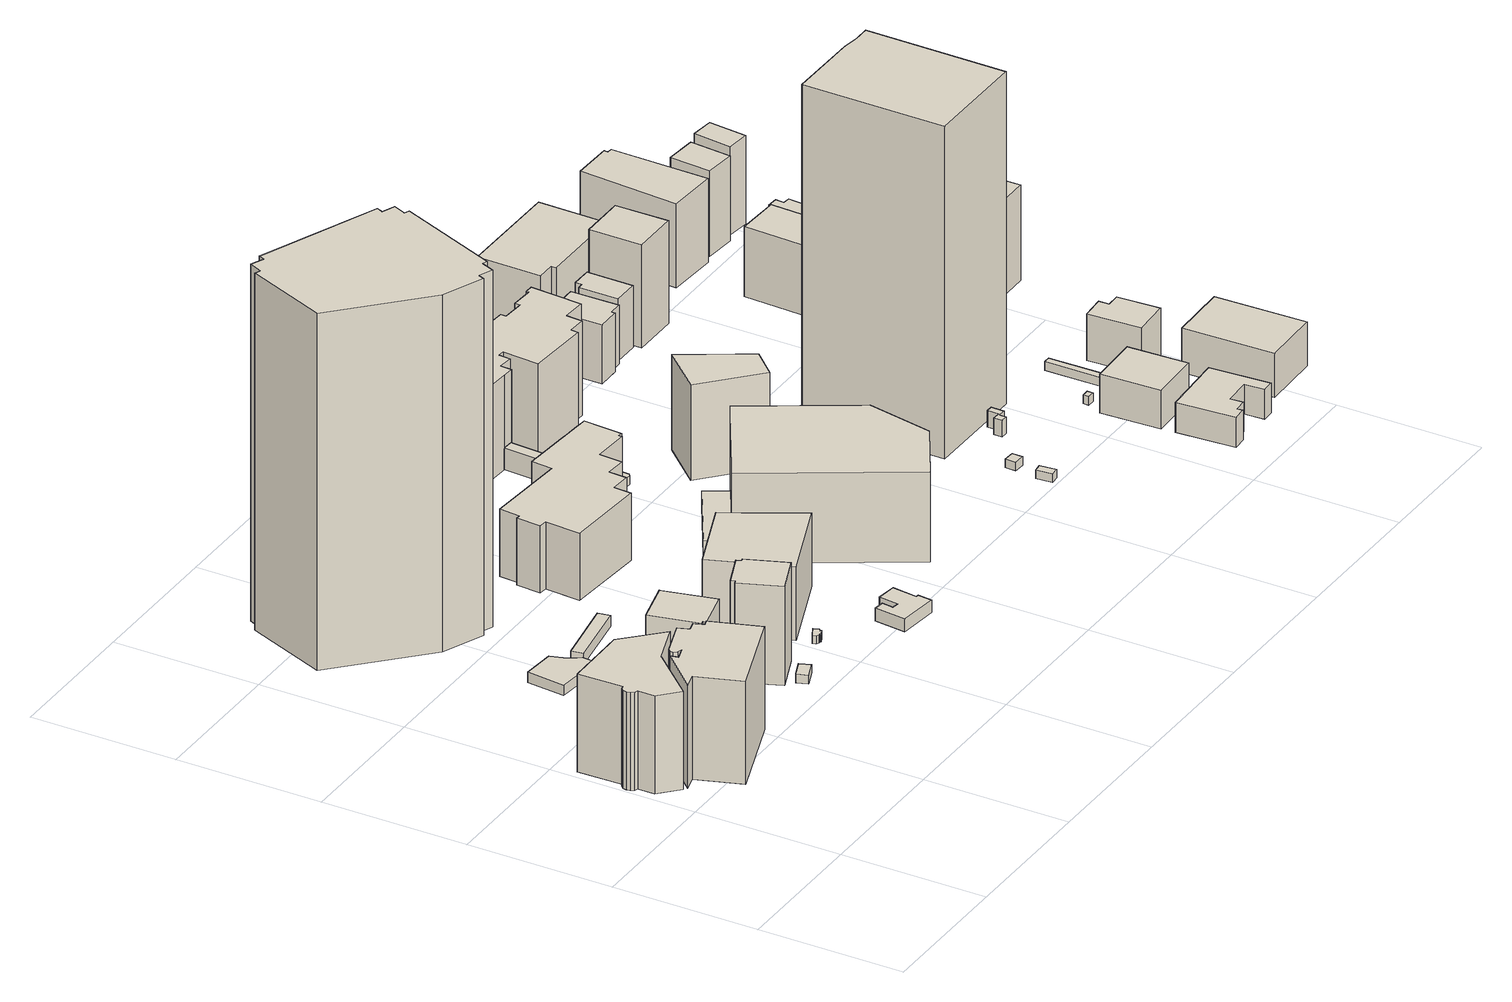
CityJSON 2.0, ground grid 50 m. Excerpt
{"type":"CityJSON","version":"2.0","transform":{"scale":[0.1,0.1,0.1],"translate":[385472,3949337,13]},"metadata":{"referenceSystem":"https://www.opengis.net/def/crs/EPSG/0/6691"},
"CityObjects":{
"building1":{"type":"Building","attributes":{"class":3002,"usage":401,"measuredHeight":36,"storeysAboveGround":8,"storeysBelowGround":0,"prefecture":13,"city":13101,"footprintArea":693.76,"fireproofType":1001,"coverageRatio":60,"floorAreaRatio":300,"surveyYear":2021,"urbanPlanType":21,"areaClassificationType":22,"landUseType":212,"districts":"6","detailedUsage":"1210","floodRisk_description":10,"floodRisk_rank":2,"floodRisk_depth":1.04,"floodRisk_adminType":2,"floodRisk_scale":2},"geometry":[{"type":"Solid","lod":"1","boundaries":[[[[0,1,2,3,4,5,6,7,8,9,10,11,12]],[[0,12,13,14]],[[12,11,15,13]],[[11,10,16,15]],[[10,9,17,16]],[[9,8,18,17]],[[8,7,19,18]],[[7,6,20,19]],[[6,5,21,20]],[[5,4,22,21]],[[4,3,23,22]],[[3,2,24,23]],[[2,1,25,24]],[[1,0,14,25]],[[14,13,15,16,17,18,19,20,21,22,23,24,25]]]]}]},
"building2":{"type":"Building","attributes":{"class":3002,"usage":401,"measuredHeight":39.3,"storeysAboveGround":10,"storeysBelowGround":1,"prefecture":13,"city":13101,"footprintArea":766.95,"fireproofType":1001,"coverageRatio":60,"floorAreaRatio":300,"surveyYear":2021,"urbanPlanType":21,"areaClassificationType":22,"landUseType":212,"districts":"6","detailedUsage":"1210","floodRisk_description":10,"floodRisk_rank":2,"floodRisk_depth":0.54,"floodRisk_adminType":2,"floodRisk_scale":2},"geometry":[{"type":"Solid","lod":"1","boundaries":[[[[26,27,28,29,30,31,32,33,34,35,36,37,38,39,40,41]],[[26,41,42,43]],[[41,40,44,42]],[[40,39,45,44]],[[39,38,46,45]],[[38,37,47,46]],[[37,36,48,47]],[[36,35,49,48]],[[35,34,50,49]],[[34,33,51,50]],[[33,32,52,51]],[[32,31,53,52]],[[31,30,54,53]],[[30,29,55,54]],[[29,28,56,55]],[[28,27,57,56]],[[27,26,43,57]],[[43,42,44,45,46,47,48,49,50,51,52,53,54,55,56,57]]]]}]},
"building3":{"type":"Building","attributes":{"class":3001,"usage":461,"measuredHeight":4,"storeysAboveGround":9999,"storeysBelowGround":9999,"prefecture":13,"city":13101,"footprintArea":-9999,"fireproofType":1011,"coverageRatio":60,"floorAreaRatio":400,"surveyYear":1,"urbanPlanType":21,"areaClassificationType":22,"landUseType":212,"districts":"6","detailedUsage":"0","floodRisk_description":10,"floodRisk_rank":1,"floodRisk_depth":0.04,"floodRisk_adminType":2,"floodRisk_scale":2},"geometry":[{"type":"Solid","lod":"1","boundaries":[[[[58,59,60,61,62,63]],[[58,63,64,65]],[[63,62,66,64]],[[62,61,67,66]],[[61,60,68,67]],[[60,59,69,68]],[[59,58,65,69]],[[65,64,66,67,68,69]]]]}]},
"building4":{"type":"Building","attributes":{"class":3002,"usage":461,"measuredHeight":127.7,"storeysAboveGround":9999,"storeysBelowGround":9999,"prefecture":13,"city":13101,"footprintArea":-9999,"fireproofType":1011,"coverageRatio":60,"floorAreaRatio":400,"surveyYear":1,"urbanPlanType":21,"areaClassificationType":22,"landUseType":212,"districts":"6","detailedUsage":"0"},"geometry":[{"type":"Solid","lod":"1","boundaries":[[[[70,71,72,73,74,75,76,77,78,79,80,81,82,83,84,85,86]],[[70,86,87,88]],[[86,85,89,87]],[[85,84,90,89]],[[84,83,91,90]],[[83,82,92,91]],[[82,81,93,92]],[[81,80,94,93]],[[80,79,95,94]],[[79,78,96,95]],[[78,77,97,96]],[[77,76,98,97]],[[76,75,99,98]],[[75,74,100,99]],[[74,73,101,100]],[[73,72,102,101]],[[72,71,103,102]],[[71,70,88,103]],[[88,87,89,90,91,92,93,94,95,96,97,98,99,100,101,102,103]]]]}]},
"building5":{"type":"Building","attributes":{"class":3002,"usage":401,"measuredHeight":22.1,"storeysAboveGround":4,"storeysBelowGround":0,"prefecture":13,"city":13101,"footprintArea":398.59,"fireproofType":1001,"coverageRatio":60,"floorAreaRatio":400,"surveyYear":2021,"urbanPlanType":21,"areaClassificationType":22,"landUseType":212,"districts":"6","detailedUsage":"1210","floodRisk_description":10,"floodRisk_rank":1,"floodRisk_depth":0.01,"floodRisk_adminType":2,"floodRisk_scale":2},"geometry":[{"type":"Solid","lod":"1","boundaries":[[[[104,105,106,107,108,109,110]],[[104,110,111,112]],[[110,109,113,111]],[[109,108,114,113]],[[108,107,115,114]],[[107,106,116,115]],[[106,105,117,116]],[[105,104,112,117]],[[112,111,113,114,115,116,117]]]]}]},
"building6":{"type":"Building","attributes":{"class":3001,"usage":461,"measuredHeight":-9999,"storeysAboveGround":9999,"storeysBelowGround":9999,"prefecture":13,"city":13101,"footprintArea":-9999,"fireproofType":1011,"coverageRatio":60,"floorAreaRatio":300,"surveyYear":1,"urbanPlanType":21,"areaClassificationType":22,"landUseType":217,"districts":"6","detailedUsage":"0","floodRisk_description":10,"floodRisk_rank":1,"floodRisk_depth":0.21,"floodRisk_adminType":2,"floodRisk_scale":2},"geometry":[{"type":"Solid","lod":"1","boundaries":[[[[118,119,120,121]],[[118,121,122,123]],[[121,120,124,122]],[[120,119,125,124]],[[119,118,123,125]],[[123,122,124,125]]]]}]},
"building7":{"type":"Building","attributes":{"class":3003,"usage":461,"measuredHeight":5.8,"storeysAboveGround":9999,"storeysBelowGround":9999,"prefecture":13,"city":13101,"footprintArea":-9999,"fireproofType":1011,"coverageRatio":60,"floorAreaRatio":400,"surveyYear":1,"urbanPlanType":21,"areaClassificationType":22,"landUseType":212,"districts":"6","detailedUsage":"0","floodRisk_description":10,"floodRisk_rank":1,"floodRisk_depth":0.05,"floodRisk_adminType":2,"floodRisk_scale":2},"geometry":[{"type":"Solid","lod":"1","boundaries":[[[[126,127,128,129]],[[126,129,130,131]],[[129,128,132,130]],[[128,127,133,132]],[[127,126,131,133]],[[131,130,132,133]]]]}]},
"building8":{"type":"Building","attributes":{"class":3002,"usage":401,"measuredHeight":37.9,"storeysAboveGround":9,"storeysBelowGround":0,"prefecture":13,"city":13101,"footprintArea":310.23,"fireproofType":1001,"coverageRatio":60,"floorAreaRatio":400,"surveyYear":2021,"urbanPlanType":21,"areaClassificationType":22,"landUseType":212,"districts":"6","detailedUsage":"1210"},"geometry":[{"type":"Solid","lod":"1","boundaries":[[[[134,135,136,137,138,139,140,141]],[[134,141,142,143]],[[141,140,144,142]],[[140,139,145,144]],[[139,138,146,145]],[[138,137,147,146]],[[137,136,148,147]],[[136,135,149,148]],[[135,134,143,149]],[[143,142,144,145,146,147,148,149]]]]}]},
"building9":{"type":"Building","attributes":{"class":3001,"usage":461,"measuredHeight":3.2,"storeysAboveGround":9999,"storeysBelowGround":9999,"prefecture":13,"city":13101,"footprintArea":-9999,"fireproofType":1011,"coverageRatio":60,"floorAreaRatio":300,"surveyYear":1,"urbanPlanType":21,"areaClassificationType":22,"landUseType":217,"districts":"6","detailedUsage":"0"},"geometry":[{"type":"Solid","lod":"1","boundaries":[[[[150,151,152,153,154,155,156,157,158,159]],[[150,159,160,161]],[[159,158,162,160]],[[158,157,163,162]],[[157,156,164,163]],[[156,155,165,164]],[[155,154,166,165]],[[154,153,167,166]],[[153,152,168,167]],[[152,151,169,168]],[[151,150,161,169]],[[161,160,162,163,164,165,166,167,168,169]]]]}]},
"building10":{"type":"Building","attributes":{"class":3002,"usage":401,"measuredHeight":37.4,"storeysAboveGround":7,"storeysBelowGround":1,"prefecture":13,"city":13101,"footprintArea":843.5,"fireproofType":1001,"coverageRatio":60,"floorAreaRatio":400,"surveyYear":2021,"urbanPlanType":21,"areaClassificationType":22,"landUseType":212,"districts":"6","detailedUsage":"1210","floodRisk_description":10,"floodRisk_rank":2,"floodRisk_depth":0.54,"floodRisk_adminType":2,"floodRisk_scale":2},"geometry":[{"type":"Solid","lod":"1","boundaries":[[[[170,171,172,173]],[[170,173,174,175]],[[173,172,176,174]],[[172,171,177,176]],[[171,170,175,177]],[[175,174,176,177]]]]}]},
"building11":{"type":"Building","attributes":{"class":3001,"usage":461,"measuredHeight":10,"storeysAboveGround":9999,"storeysBelowGround":9999,"prefecture":13,"city":13101,"footprintArea":-9999,"fireproofType":1011,"coverageRatio":60,"floorAreaRatio":300,"surveyYear":1,"urbanPlanType":21,"areaClassificationType":22,"landUseType":217,"districts":"6","detailedUsage":"0","floodRisk_description":10,"floodRisk_rank":1,"floodRisk_depth":0.33,"floodRisk_adminType":2,"floodRisk_scale":2},"geometry":[{"type":"Solid","lod":"1","boundaries":[[[[178,179,180,181,182,183,184,185,186,187,188]],[[178,188,189,190]],[[188,187,191,189]],[[187,186,192,191]],[[186,185,193,192]],[[185,184,194,193]],[[184,183,195,194]],[[183,182,196,195]],[[182,181,197,196]],[[181,180,198,197]],[[180,179,199,198]],[[179,178,190,199]],[[190,189,191,192,193,194,195,196,197,198,199]]]]}]},
"building12":{"type":"Building","attributes":{"class":3002,"usage":412,"measuredHeight":29.2,"storeysAboveGround":7,"storeysBelowGround":0,"prefecture":13,"city":13101,"footprintArea":1365.01,"fireproofType":1001,"coverageRatio":60,"floorAreaRatio":400,"surveyYear":2021,"urbanPlanType":21,"areaClassificationType":22,"landUseType":211,"districts":"6","detailedUsage":"1320","floodRisk_description":10,"floodRisk_rank":1,"floodRisk_depth":0.04,"floodRisk_adminType":2,"floodRisk_scale":2},"geometry":[{"type":"Solid","lod":"1","boundaries":[[[[200,201,202,203,204,205,206,207,208,209,210,211,212,213,214,215,216,217,218,219,220,221]],[[200,221,222,223]],[[221,220,224,222]],[[220,219,225,224]],[[219,218,226,225]],[[218,217,227,226]],[[217,216,228,227]],[[216,215,229,228]],[[215,214,230,229]],[[214,213,231,230]],[[213,212,232,231]],[[212,211,233,232]],[[211,210,234,233]],[[210,209,235,234]],[[209,208,236,235]],[[208,207,237,236]],[[207,206,238,237]],[[206,205,239,238]],[[205,204,240,239]],[[204,203,241,240]],[[203,202,242,241]],[[202,201,243,242]],[[201,200,223,243]],[[223,222,224,225,226,227,228,229,230,231,232,233,234,235,236,237,238,239,240,241,242,243]]]]}]},
"building13":{"type":"Building","attributes":{"class":3001,"usage":461,"measuredHeight":2.6,"storeysAboveGround":9999,"storeysBelowGround":9999,"prefecture":13,"city":13101,"footprintArea":-9999,"fireproofType":1011,"coverageRatio":60,"floorAreaRatio":400,"surveyYear":1,"urbanPlanType":21,"areaClassificationType":22,"landUseType":211,"districts":"6","detailedUsage":"0"},"geometry":[{"type":"Solid","lod":"1","boundaries":[[[[244,245,246,247,248,249]],[[244,249,250,251]],[[249,248,252,250]],[[248,247,253,252]],[[247,246,254,253]],[[246,245,255,254]],[[245,244,251,255]],[[251,250,252,253,254,255]]]]}]},
"building14":{"type":"Building","attributes":{"class":3001,"usage":461,"measuredHeight":32.1,"storeysAboveGround":9999,"storeysBelowGround":9999,"prefecture":13,"city":13101,"footprintArea":-9999,"fireproofType":1011,"coverageRatio":60,"floorAreaRatio":400,"surveyYear":1,"urbanPlanType":21,"areaClassificationType":22,"landUseType":212,"districts":"6","detailedUsage":"0","floodRisk_description":10,"floodRisk_rank":2,"floodRisk_depth":2.06,"floodRisk_adminType":2,"floodRisk_scale":2},"geometry":[{"type":"Solid","lod":"1","boundaries":[[[[256,257,258,259]],[[256,259,260,261]],[[259,258,262,260]],[[258,257,263,262]],[[257,256,261,263]],[[261,260,262,263]]]]}]},
"building15":{"type":"Building","attributes":{"class":3001,"usage":461,"measuredHeight":12.6,"storeysAboveGround":9999,"storeysBelowGround":9999,"prefecture":13,"city":13101,"footprintArea":-9999,"fireproofType":1011,"coverageRatio":60,"floorAreaRatio":400,"surveyYear":1,"urbanPlanType":21,"areaClassificationType":22,"landUseType":211,"districts":"6","detailedUsage":"0"},"geometry":[{"type":"Solid","lod":"1","boundaries":[[[[264,265,266,267]],[[264,267,268,269]],[[267,266,270,268]],[[266,265,271,270]],[[265,264,269,271]],[[269,268,270,271]]]]}]},
"building16":{"type":"Building","attributes":{"class":3002,"usage":401,"measuredHeight":44,"storeysAboveGround":9,"storeysBelowGround":1,"prefecture":13,"city":13101,"footprintArea":2191.68,"fireproofType":1001,"coverageRatio":60,"floorAreaRatio":400,"surveyYear":2021,"urbanPlanType":21,"areaClassificationType":22,"landUseType":212,"districts":"6","detailedUsage":"1210","floodRisk_description":10,"floodRisk_rank":2,"floodRisk_depth":1.83,"floodRisk_adminType":2,"floodRisk_scale":2,"landslideRisk_description":1,"landslideRisk_areaType":2},"geometry":[{"type":"Solid","lod":"1","boundaries":[[[[259,272,273,274,275,276,256]],[[259,256,277,278]],[[256,276,279,277]],[[276,275,280,279]],[[275,274,281,280]],[[274,273,282,281]],[[273,272,283,282]],[[272,259,278,283]],[[278,277,279,280,281,282,283]]]]}]},
"building17":{"type":"Building","attributes":{"class":3003,"usage":461,"measuredHeight":17.3,"storeysAboveGround":9999,"storeysBelowGround":9999,"prefecture":13,"city":13101,"footprintArea":-9999,"fireproofType":1011,"coverageRatio":60,"floorAreaRatio":400,"surveyYear":1,"urbanPlanType":21,"areaClassificationType":22,"landUseType":211,"districts":"6","detailedUsage":"0"},"geometry":[{"type":"Solid","lod":"1","boundaries":[[[[284,285,286,287]],[[284,287,288,289]],[[287,286,290,288]],[[286,285,291,290]],[[285,284,289,291]],[[289,288,290,291]]]]}]},
"building18":{"type":"Building","attributes":{"class":3001,"usage":461,"measuredHeight":22,"storeysAboveGround":9999,"storeysBelowGround":9999,"prefecture":13,"city":13101,"footprintArea":-9999,"fireproofType":1011,"coverageRatio":60,"floorAreaRatio":400,"surveyYear":1,"urbanPlanType":21,"areaClassificationType":22,"landUseType":211,"districts":"6","detailedUsage":"0","floodRisk_description":10,"floodRisk_rank":1,"floodRisk_depth":0.04,"floodRisk_adminType":2,"floodRisk_scale":2},"geometry":[{"type":"Solid","lod":"1","boundaries":[[[[292,293,294,295]],[[292,295,296,297]],[[295,294,298,296]],[[294,293,299,298]],[[293,292,297,299]],[[297,296,298,299]]]]}]},
"building19":{"type":"Building","attributes":{"class":3001,"usage":421,"measuredHeight":6.8,"storeysAboveGround":1,"storeysBelowGround":0,"prefecture":13,"city":13101,"footprintArea":23.32,"fireproofType":1001,"coverageRatio":60,"floorAreaRatio":400,"surveyYear":2021,"urbanPlanType":21,"areaClassificationType":22,"landUseType":214,"districts":"6","detailedUsage":"1110","floodRisk_description":10,"floodRisk_rank":1,"floodRisk_depth":0.07,"floodRisk_adminType":2,"floodRisk_scale":2},"geometry":[{"type":"Solid","lod":"1","boundaries":[[[[300,301,302,303,304,305,306,307,308]],[[300,308,309,310]],[[308,307,311,309]],[[307,306,312,311]],[[306,305,313,312]],[[305,304,314,313]],[[304,303,315,314]],[[303,302,316,315]],[[302,301,317,316]],[[301,300,310,317]],[[310,309,311,312,313,314,315,316,317]]]]}]},
"building20":{"type":"Building","attributes":{"class":3002,"usage":412,"measuredHeight":39.9,"storeysAboveGround":11,"storeysBelowGround":2,"prefecture":13,"city":13101,"footprintArea":1586,"fireproofType":1001,"coverageRatio":60,"floorAreaRatio":400,"surveyYear":2021,"urbanPlanType":21,"areaClassificationType":22,"landUseType":211,"districts":"6","detailedUsage":"1320","floodRisk_description":10,"floodRisk_rank":1,"floodRisk_depth":0.06,"floodRisk_adminType":2,"floodRisk_scale":2},"geometry":[{"type":"Solid","lod":"1","boundaries":[[[[318,319,320,321,322,323,324,325,326,327,328,329,330,331,332,333,334,335,336,337,338,339,340,341,342,343,344,345,346,347,348,349,350,351,352,353,354,355,356,357,358,359,360,361,362,363]],[[318,363,364,365]],[[363,362,366,364]],[[362,361,367,366]],[[361,360,368,367]],[[360,359,369,368]],[[359,358,370,369]],[[358,357,371,370]],[[357,356,372,371]],[[356,355,373,372]],[[355,354,374,373]],[[354,353,375,374]],[[353,352,376,375]],[[352,351,377,376]],[[351,350,378,377]],[[350,349,379,378]],[[349,348,380,379]],[[348,347,381,380]],[[347,346,382,381]],[[346,345,383,382]],[[345,344,384,383]],[[344,343,385,384]],[[343,342,386,385]],[[342,341,387,386]],[[341,340,388,387]],[[340,339,389,388]],[[339,338,390,389]],[[338,337,391,390]],[[337,336,392,391]],[[336,335,393,392]],[[335,334,394,393]],[[334,333,395,394]],[[333,332,396,395]],[[332,331,397,396]],[[331,330,398,397]],[[330,329,399,398]],[[329,328,400,399]],[[328,327,401,400]],[[327,326,402,401]],[[326,325,403,402]],[[325,324,404,403]],[[324,323,405,404]],[[323,322,406,405]],[[322,321,407,406]],[[321,320,408,407]],[[320,319,409,408]],[[319,318,365,409]],[[365,364,366,367,368,369,370,371,372,373,374,375,376,377,378,379,380,381,382,383,384,385,386,387,388,389,390,391,392,393,394,395,396,397,398,399,400,401,402,403,404,405,406,407,408,409]]]]}]},
"building21":{"type":"Building","attributes":{"class":3001,"usage":461,"measuredHeight":-9999,"storeysAboveGround":9999,"storeysBelowGround":9999,"prefecture":13,"city":13101,"footprintArea":-9999,"fireproofType":1011,"coverageRatio":60,"floorAreaRatio":300,"surveyYear":1,"urbanPlanType":21,"areaClassificationType":22,"landUseType":211,"districts":"6","detailedUsage":"0"},"geometry":[{"type":"Solid","lod":"1","boundaries":[[[[410,411,412,413]],[[410,413,414,415]],[[413,412,416,414]],[[412,411,417,416]],[[411,410,415,417]],[[415,414,416,417]]]]}]},
"building22":{"type":"Building","attributes":{"class":3002,"usage":401,"measuredHeight":41.5,"storeysAboveGround":9,"storeysBelowGround":1,"prefecture":13,"city":13101,"footprintArea":370.9,"fireproofType":1001,"coverageRatio":60,"floorAreaRatio":400,"surveyYear":2021,"urbanPlanType":21,"areaClassificationType":22,"landUseType":212,"districts":"6","detailedUsage":"1210","floodRisk_description":10,"floodRisk_rank":1,"floodRisk_depth":0.07,"floodRisk_adminType":2,"floodRisk_scale":2},"geometry":[{"type":"Solid","lod":"1","boundaries":[[[[418,419,420,421,422]],[[418,422,423,424]],[[422,421,425,423]],[[421,420,426,425]],[[420,419,427,426]],[[419,418,424,427]],[[424,423,425,426,427]]]]}]},
"building23":{"type":"Building","attributes":{"class":3001,"usage":461,"measuredHeight":-9999,"storeysAboveGround":9999,"storeysBelowGround":9999,"prefecture":13,"city":13101,"footprintArea":-9999,"fireproofType":1011,"coverageRatio":60,"floorAreaRatio":400,"surveyYear":1,"urbanPlanType":21,"areaClassificationType":22,"landUseType":212,"districts":"6","detailedUsage":"0"},"geometry":[{"type":"Solid","lod":"1","boundaries":[[[[428,429,430,431]],[[428,431,432,433]],[[431,430,434,432]],[[430,429,435,434]],[[429,428,433,435]],[[433,432,434,435]]]]}]},
"building24":{"type":"Building","attributes":{"class":3001,"usage":461,"measuredHeight":6.7,"storeysAboveGround":9999,"storeysBelowGround":9999,"prefecture":13,"city":13101,"footprintArea":-9999,"fireproofType":1011,"coverageRatio":60,"floorAreaRatio":400,"surveyYear":1,"urbanPlanType":21,"areaClassificationType":22,"landUseType":212,"districts":"6","detailedUsage":"0","floodRisk_description":10,"floodRisk_rank":1,"floodRisk_depth":0.07,"floodRisk_adminType":2,"floodRisk_scale":2},"geometry":[{"type":"Solid","lod":"1","boundaries":[[[[436,437,438,439]],[[436,439,440,441]],[[439,438,442,440]],[[438,437,443,442]],[[437,436,441,443]],[[441,440,442,443]]]]}]},
"building25":{"type":"Building","attributes":{"class":3001,"usage":461,"measuredHeight":9.6,"storeysAboveGround":9999,"storeysBelowGround":9999,"prefecture":13,"city":13101,"footprintArea":-9999,"fireproofType":1011,"coverageRatio":60,"floorAreaRatio":400,"surveyYear":1,"urbanPlanType":21,"areaClassificationType":22,"landUseType":212,"districts":"6","detailedUsage":"0","floodRisk_description":10,"floodRisk_rank":2,"floodRisk_depth":2.2,"floodRisk_adminType":2,"floodRisk_scale":2},"geometry":[{"type":"Solid","lod":"1","boundaries":[[[[444,445,446,447,448,449,450,451]],[[444,451,452,453]],[[451,450,454,452]],[[450,449,455,454]],[[449,448,456,455]],[[448,447,457,456]],[[447,446,458,457]],[[446,445,459,458]],[[445,444,453,459]],[[453,452,454,455,456,457,458,459]]]]}]},
"building26":{"type":"Building","attributes":{"class":3002,"usage":401,"measuredHeight":120.3,"storeysAboveGround":26,"storeysBelowGround":4,"prefecture":13,"city":13101,"footprintArea":1802.12,"fireproofType":1001,"coverageRatio":60,"floorAreaRatio":400,"surveyYear":2021,"urbanPlanType":21,"areaClassificationType":22,"landUseType":212,"districts":"6","detailedUsage":"1210","floodRisk_description":10,"floodRisk_rank":2,"floodRisk_depth":2.2,"floodRisk_adminType":2,"floodRisk_scale":2},"geometry":[{"type":"Solid","lod":"1","boundaries":[[[[460,461,462,463,464,465]],[[460,465,466,467]],[[465,464,468,466]],[[464,463,469,468]],[[463,462,470,469]],[[462,461,471,470]],[[461,460,467,471]],[[467,466,468,469,470,471]]]]}]},
"building27":{"type":"Building","attributes":{"class":3002,"usage":411,"measuredHeight":17.9,"storeysAboveGround":3,"storeysBelowGround":0,"prefecture":13,"city":13101,"footprintArea":390.47,"fireproofType":1001,"coverageRatio":60,"floorAreaRatio":400,"surveyYear":2021,"urbanPlanType":21,"areaClassificationType":22,"landUseType":211,"districts":"6","detailedUsage":"1310","floodRisk_description":10,"floodRisk_rank":1,"floodRisk_depth":0.07,"floodRisk_adminType":2,"floodRisk_scale":2},"geometry":[{"type":"Solid","lod":"1","boundaries":[[[[472,473,474,475,476,477,478,479,480,481]],[[472,481,482,483]],[[481,480,484,482]],[[480,479,485,484]],[[479,478,486,485]],[[478,477,487,486]],[[477,476,488,487]],[[476,475,489,488]],[[475,474,490,489]],[[474,473,491,490]],[[473,472,483,491]],[[483,482,484,485,486,487,488,489,490,491]]]]}]},
"building28":{"type":"Building","attributes":{"class":3001,"usage":461,"measuredHeight":-9999,"storeysAboveGround":9999,"storeysBelowGround":9999,"prefecture":13,"city":13101,"footprintArea":-9999,"fireproofType":1011,"coverageRatio":60,"floorAreaRatio":400,"surveyYear":1,"urbanPlanType":21,"areaClassificationType":22,"landUseType":212,"districts":"6","detailedUsage":"0","floodRisk_description":10,"floodRisk_rank":1,"floodRisk_depth":0.04,"floodRisk_adminType":2,"floodRisk_scale":2},"geometry":[{"type":"Solid","lod":"1","boundaries":[[[[492,493,494,495]],[[492,495,496,497]],[[495,494,498,496]],[[494,493,499,498]],[[493,492,497,499]],[[497,496,498,499]]]]}]},
"building29":{"type":"Building","attributes":{"class":3002,"usage":401,"measuredHeight":20.4,"storeysAboveGround":4,"storeysBelowGround":0,"prefecture":13,"city":13101,"footprintArea":406.14,"fireproofType":1001,"coverageRatio":60,"floorAreaRatio":400,"surveyYear":2021,"urbanPlanType":21,"areaClassificationType":22,"landUseType":212,"districts":"6","detailedUsage":"1210","floodRisk_description":10,"floodRisk_rank":1,"floodRisk_depth":0.11,"floodRisk_adminType":2,"floodRisk_scale":2},"geometry":[{"type":"Solid","lod":"1","boundaries":[[[[500,501,502,503]],[[500,503,504,505]],[[503,502,506,504]],[[502,501,507,506]],[[501,500,505,507]],[[505,504,506,507]]]]}]},
"building30":{"type":"Building","attributes":{"class":3002,"usage":401,"measuredHeight":27.7,"storeysAboveGround":7,"storeysBelowGround":0,"prefecture":13,"city":13101,"footprintArea":203.18,"fireproofType":1001,"coverageRatio":60,"floorAreaRatio":400,"surveyYear":2021,"urbanPlanType":21,"areaClassificationType":22,"landUseType":212,"districts":"6","detailedUsage":"1210","floodRisk_description":10,"floodRisk_rank":1,"floodRisk_depth":0.01,"floodRisk_adminType":2,"floodRisk_scale":2},"geometry":[{"type":"Solid","lod":"1","boundaries":[[[[508,509,510,511,512,513,514,515]],[[508,515,516,517]],[[515,514,518,516]],[[514,513,519,518]],[[513,512,520,519]],[[512,511,521,520]],[[511,510,522,521]],[[510,509,523,522]],[[509,508,517,523]],[[517,516,518,519,520,521,522,523]]]]}]},
"building31":{"type":"Building","attributes":{"class":3002,"usage":401,"measuredHeight":28.1,"storeysAboveGround":6,"storeysBelowGround":1,"prefecture":13,"city":13101,"footprintArea":138.53,"fireproofType":1001,"coverageRatio":60,"floorAreaRatio":400,"surveyYear":2021,"urbanPlanType":21,"areaClassificationType":22,"landUseType":212,"districts":"6","detailedUsage":"1210","floodRisk_description":10,"floodRisk_rank":1,"floodRisk_depth":0.03,"floodRisk_adminType":2,"floodRisk_scale":2},"geometry":[{"type":"Solid","lod":"1","boundaries":[[[[524,525,526,527,528,529]],[[524,529,530,531]],[[529,528,532,530]],[[528,527,533,532]],[[527,526,534,533]],[[526,525,535,534]],[[525,524,531,535]],[[531,530,532,533,534,535]]]]}]},
"building32":{"type":"Building","attributes":{"class":3003,"usage":461,"measuredHeight":-9999,"storeysAboveGround":9999,"storeysBelowGround":9999,"prefecture":13,"city":13101,"footprintArea":-9999,"fireproofType":1011,"coverageRatio":60,"floorAreaRatio":400,"surveyYear":1,"urbanPlanType":21,"areaClassificationType":22,"landUseType":212,"districts":"6","detailedUsage":"0","floodRisk_description":10,"floodRisk_rank":1,"floodRisk_depth":0.04,"floodRisk_adminType":2,"floodRisk_scale":2},"geometry":[{"type":"Solid","lod":"1","boundaries":[[[[536,537,538,539]],[[536,539,540,541]],[[539,538,542,540]],[[538,537,543,542]],[[537,536,541,543]],[[541,540,542,543]]]]}]},
"building33":{"type":"Building","attributes":{"class":3001,"usage":461,"measuredHeight":106.3,"storeysAboveGround":9999,"storeysBelowGround":9999,"prefecture":13,"city":13101,"footprintArea":-9999,"fireproofType":1011,"coverageRatio":60,"floorAreaRatio":400,"surveyYear":1,"urbanPlanType":21,"areaClassificationType":22,"landUseType":212,"districts":"6","detailedUsage":"0"},"geometry":[{"type":"Solid","lod":"1","boundaries":[[[[544,545,546,547,548,549,550,551,552,553]],[[544,553,554,555]],[[553,552,556,554]],[[552,551,557,556]],[[551,550,558,557]],[[550,549,559,558]],[[549,548,560,559]],[[548,547,561,560]],[[547,546,562,561]],[[546,545,563,562]],[[545,544,555,563]],[[555,554,556,557,558,559,560,561,562,563]]]]}]},
"building34":{"type":"Building","attributes":{"class":3002,"usage":401,"measuredHeight":34.6,"storeysAboveGround":8,"storeysBelowGround":1,"prefecture":13,"city":13101,"footprintArea":859.48,"fireproofType":1001,"coverageRatio":60,"floorAreaRatio":400,"surveyYear":2021,"urbanPlanType":21,"areaClassificationType":22,"landUseType":212,"districts":"6","detailedUsage":"1210","floodRisk_description":10,"floodRisk_rank":1,"floodRisk_depth":0.05,"floodRisk_adminType":2,"floodRisk_scale":2},"geometry":[{"type":"Solid","lod":"1","boundaries":[[[[564,565,566,567,568,569]],[[564,569,570,571]],[[569,568,572,570]],[[568,567,573,572]],[[567,566,574,573]],[[566,565,575,574]],[[565,564,571,575]],[[571,570,572,573,574,575]]]]}]},
"building35":{"type":"Building","attributes":{"class":3002,"usage":401,"measuredHeight":41.4,"storeysAboveGround":7,"storeysBelowGround":0,"prefecture":13,"city":13101,"footprintArea":294.6,"fireproofType":1001,"coverageRatio":80,"floorAreaRatio":700,"surveyYear":2021,"urbanPlanType":21,"areaClassificationType":22,"landUseType":212,"districts":"10","detailedUsage":"1210","floodRisk_description":10,"floodRisk_rank":1,"floodRisk_depth":0.05,"floodRisk_adminType":2,"floodRisk_scale":2},"geometry":[{"type":"Solid","lod":"1","boundaries":[[[[576,577,578,579]],[[576,579,580,581]],[[579,578,582,580]],[[578,577,583,582]],[[577,576,581,583]],[[581,580,582,583]]]]}]},
"building36":{"type":"Building","attributes":{"class":3002,"usage":412,"measuredHeight":19.2,"storeysAboveGround":6,"storeysBelowGround":0,"prefecture":13,"city":13101,"footprintArea":206.88,"fireproofType":1001,"coverageRatio":60,"floorAreaRatio":400,"surveyYear":2021,"urbanPlanType":21,"areaClassificationType":22,"landUseType":211,"districts":"6","detailedUsage":"1320","floodRisk_description":10,"floodRisk_rank":1,"floodRisk_depth":0.07,"floodRisk_adminType":2,"floodRisk_scale":2},"geometry":[{"type":"Solid","lod":"1","boundaries":[[[[584,585,586,587,588,589]],[[584,589,590,591]],[[589,588,592,590]],[[588,587,593,592]],[[587,586,594,593]],[[586,585,595,594]],[[585,584,591,595]],[[591,590,592,593,594,595]]]]}]},
"building37":{"type":"Building","attributes":{"class":3002,"usage":401,"measuredHeight":29,"storeysAboveGround":7,"storeysBelowGround":0,"prefecture":13,"city":13101,"footprintArea":653.69,"fireproofType":1001,"coverageRatio":60,"floorAreaRatio":400,"surveyYear":2021,"urbanPlanType":21,"areaClassificationType":22,"landUseType":212,"districts":"6","detailedUsage":"1210","floodRisk_description":10,"floodRisk_rank":1,"floodRisk_depth":0.13,"floodRisk_adminType":2,"floodRisk_scale":2},"geometry":[{"type":"Solid","lod":"1","boundaries":[[[[596,597,598,599]],[[596,599,600,601]],[[599,598,602,600]],[[598,597,603,602]],[[597,596,601,603]],[[601,600,602,603]]]]}]},
"building38":{"type":"Building","attributes":{"class":3001,"usage":461,"measuredHeight":22.2,"storeysAboveGround":9999,"storeysBelowGround":9999,"prefecture":13,"city":13101,"footprintArea":-9999,"fireproofType":1011,"coverageRatio":60,"floorAreaRatio":400,"surveyYear":1,"urbanPlanType":21,"areaClassificationType":22,"landUseType":212,"districts":"6","detailedUsage":"0","floodRisk_description":10,"floodRisk_rank":1,"floodRisk_depth":0.23,"floodRisk_adminType":2,"floodRisk_scale":2},"geometry":[{"type":"Solid","lod":"1","boundaries":[[[[604,605,606,607,608,609,610,611,612,613,614,615,616,617,618]],[[604,618,619,620]],[[618,617,621,619]],[[617,616,622,621]],[[616,615,623,622]],[[615,614,624,623]],[[614,613,625,624]],[[613,612,626,625]],[[612,611,627,626]],[[611,610,628,627]],[[610,609,629,628]],[[609,608,630,629]],[[608,607,631,630]],[[607,606,632,631]],[[606,605,633,632]],[[605,604,620,633]],[[620,619,621,622,623,624,625,626,627,628,629,630,631,632,633]]]]}]},
"building39":{"type":"Building","attributes":{"class":3002,"usage":401,"measuredHeight":29.8,"storeysAboveGround":6,"storeysBelowGround":1,"prefecture":13,"city":13101,"footprintArea":564.28,"fireproofType":1001,"coverageRatio":60,"floorAreaRatio":400,"surveyYear":2021,"urbanPlanType":21,"areaClassificationType":22,"landUseType":212,"districts":"6","detailedUsage":"1210","floodRisk_description":10,"floodRisk_rank":1,"floodRisk_depth":0.01,"floodRisk_adminType":2,"floodRisk_scale":2},"geometry":[{"type":"Solid","lod":"1","boundaries":[[[[634,635,636,637,638,639,640]],[[634,640,641,642]],[[640,639,643,641]],[[639,638,644,643]],[[638,637,645,644]],[[637,636,646,645]],[[636,635,647,646]],[[635,634,642,647]],[[642,641,643,644,645,646,647]]]]}]},
"building40":{"type":"Building","attributes":{"class":3002,"usage":401,"measuredHeight":39.9,"storeysAboveGround":9,"storeysBelowGround":1,"prefecture":13,"city":13101,"footprintArea":578.22,"fireproofType":1001,"coverageRatio":80,"floorAreaRatio":700,"surveyYear":2021,"urbanPlanType":21,"areaClassificationType":22,"landUseType":212,"districts":"10","detailedUsage":"1210","floodRisk_description":10,"floodRisk_rank":1,"floodRisk_depth":0.03,"floodRisk_adminType":2,"floodRisk_scale":2},"geometry":[{"type":"Solid","lod":"1","boundaries":[[[[648,649,650,651,652,653]],[[648,653,654,655]],[[653,652,656,654]],[[652,651,657,656]],[[651,650,658,657]],[[650,649,659,658]],[[649,648,655,659]],[[655,654,656,657,658,659]]]]}]},
"building41":{"type":"Building","attributes":{"class":3002,"usage":401,"measuredHeight":48.3,"storeysAboveGround":9,"storeysBelowGround":0,"prefecture":13,"city":13101,"footprintArea":1431.73,"fireproofType":1001,"coverageRatio":60,"floorAreaRatio":400,"surveyYear":2021,"urbanPlanType":21,"areaClassificationType":22,"landUseType":212,"districts":"6","detailedUsage":"1210","floodRisk_description":10,"floodRisk_rank":1,"floodRisk_depth":0.01,"floodRisk_adminType":2,"floodRisk_scale":2},"geometry":[{"type":"Solid","lod":"1","boundaries":[[[[660,661,662,663,664,665,666,667,668,669,670,671,672,673,674,675,676,677]],[[660,677,678,679]],[[677,676,680,678]],[[676,675,681,680]],[[675,674,682,681]],[[674,673,683,682]],[[673,672,684,683]],[[672,671,685,684]],[[671,670,686,685]],[[670,669,687,686]],[[669,668,688,687]],[[668,667,689,688]],[[667,666,690,689]],[[666,665,691,690]],[[665,664,692,691]],[[664,663,693,692]],[[663,662,694,693]],[[662,661,695,694]],[[661,660,679,695]],[[679,678,680,681,682,683,684,685,686,687,688,689,690,691,692,693,694,695]]]]}]},
"building42":{"type":"Building","attributes":{"class":3002,"usage":401,"measuredHeight":30.8,"storeysAboveGround":6,"storeysBelowGround":0,"prefecture":13,"city":13101,"footprintArea":156.59,"fireproofType":1001,"coverageRatio":60,"floorAreaRatio":400,"surveyYear":2021,"urbanPlanType":21,"areaClassificationType":22,"landUseType":212,"districts":"6","detailedUsage":"1210","floodRisk_description":10,"floodRisk_rank":1,"floodRisk_depth":0.01,"floodRisk_adminType":2,"floodRisk_scale":2},"geometry":[{"type":"Solid","lod":"1","boundaries":[[[[696,697,698,699,700,701,702,703]],[[696,703,704,705]],[[703,702,706,704]],[[702,701,707,706]],[[701,700,708,707]],[[700,699,709,708]],[[699,698,710,709]],[[698,697,711,710]],[[697,696,705,711]],[[705,704,706,707,708,709,710,711]]]]}]},
"building43":{"type":"Building","attributes":{"class":3002,"usage":401,"measuredHeight":37.2,"storeysAboveGround":9,"storeysBelowGround":1,"prefecture":13,"city":13101,"footprintArea":155,"fireproofType":1001,"coverageRatio":80,"floorAreaRatio":700,"surveyYear":2021,"urbanPlanType":21,"areaClassificationType":22,"landUseType":212,"districts":"10","detailedUsage":"1210","floodRisk_description":10,"floodRisk_rank":1,"floodRisk_depth":0.02,"floodRisk_adminType":2,"floodRisk_scale":2},"geometry":[{"type":"Solid","lod":"1","boundaries":[[[[712,713,714,715]],[[712,715,716,717]],[[715,714,718,716]],[[714,713,719,718]],[[713,712,717,719]],[[717,716,718,719]]]]}]},
"building44":{"type":"Building","attributes":{"class":3003,"usage":461,"measuredHeight":10.4,"storeysAboveGround":9999,"storeysBelowGround":9999,"prefecture":13,"city":13101,"footprintArea":-9999,"fireproofType":1011,"coverageRatio":80,"floorAreaRatio":700,"surveyYear":1,"urbanPlanType":21,"areaClassificationType":22,"landUseType":222,"districts":"10","detailedUsage":"0","floodRisk_description":10,"floodRisk_rank":1,"floodRisk_depth":0.02,"floodRisk_adminType":2,"floodRisk_scale":2},"geometry":[{"type":"Solid","lod":"1","boundaries":[[[[720,721,722,723]],[[720,723,724,725]],[[723,722,726,724]],[[722,721,727,726]],[[721,720,725,727]],[[725,724,726,727]]]]}]},
"building45":{"type":"Building","attributes":{"class":3002,"usage":401,"measuredHeight":39.8,"storeysAboveGround":11,"storeysBelowGround":0,"prefecture":13,"city":13101,"footprintArea":106.56,"fireproofType":1001,"coverageRatio":80,"floorAreaRatio":700,"surveyYear":2021,"urbanPlanType":21,"areaClassificationType":22,"landUseType":212,"districts":"10","detailedUsage":"1210","floodRisk_description":10,"floodRisk_rank":1,"floodRisk_depth":0.01,"floodRisk_adminType":2,"floodRisk_scale":2},"geometry":[{"type":"Solid","lod":"1","boundaries":[[[[728,729,730,731]],[[728,731,732,733]],[[731,730,734,732]],[[730,729,735,734]],[[729,728,733,735]],[[733,732,734,735]]]]}]}
},
"vertices":[
[238,751,4],[95,594,4],[30,656,4],[29,714,4],[18,717,4],[11,729,4],[9,741,4],[11,752,4],[20,763,4],[30,765,4],[27,920,4],[256,923,4],[380,800,4],[380,800,345],[238,751,345],[256,923,345],[27,920,345],[30,765,345],[20,763,345],[11,752,345],[9,741,345],[11,729,345],[18,717,345],[29,714,345],[30,656,345],[95,594,345],
[217,449,1],[163,602,1],[110,588,1],[234,720,1],[240,692,1],[280,705,1],[264,709,1],[255,719,1],[255,730,1],[263,740,1],[385,782,1],[400,743,1],[431,752,1],[444,718,1],[464,724,1],[522,556,1],[522,556,360],[217,449,360],[464,724,360],[444,718,360],[431,752,360],[400,743,360],[385,782,360],[263,740,360],[255,730,360],[255,719,360],[264,709,360],[280,705,360],[240,692,360],[234,720,360],[110,588,360],[163,602,360],
[526,1140,26],[360,1156,26],[373,1287,26],[486,1278,26],[503,1224,26],[529,1186,26],[529,1186,62],[526,1140,62],[503,1224,62],[486,1278,62],[373,1287,62],[360,1156,62],
[320,2178,31],[736,2009,31],[726,1987,31],[771,1969,31],[753,1926,31],[770,1919,31],[629,1570,31],[612,1577,31],[594,1532,31],[546,1551,31],[538,1532,31],[393,1592,31],[115,1863,31],[227,2142,31],[247,2134,31],[268,2178,31],[312,2158,31],[312,2158,1275],[320,2178,1275],[268,2178,1275],[247,2134,1275],[227,2142,1275],[115,1863,1275],[393,1592,1275],[538,1532,1275],[546,1551,1275],[594,1532,1275],[612,1577,1275],[629,1570,1275],[770,1919,1275],[753,1926,1275],[771,1969,1275],[726,1987,1275],[736,2009,1275],
[627,1025,5],[773,1061,5],[774,1057,5],[817,880,5],[681,847,5],[678,858,5],[668,856,5],[668,856,206],[627,1025,206],[678,858,206],[681,847,206],[817,880,206],[774,1057,206],[773,1061,206],
[870,592,5],[811,569,5],[797,607,5],[855,630,5],[855,630,35],[870,592,35],[797,607,35],[811,569,35],
[536,1231,28],[768,1271,28],[775,1230,28],[543,1190,28],[543,1190,67],[536,1231,67],[775,1230,67],[768,1271,67],
[713,768,3],[723,772,3],[718,786,3],[830,831,3],[837,814,3],[846,818,3],[900,681,3],[769,629,3],[769,629,349],[713,768,349],[900,681,349],[846,818,349],[837,814,349],[830,831,349],[718,786,349],[723,772,349],
[999,665,19],[1035,683,19],[1044,665,19],[1040,662,19],[1036,658,19],[1039,655,19],[1021,646,19],[1019,650,19],[1013,648,19],[1004,654,19],[1004,654,47],[999,665,47],[1013,648,47],[1019,650,47],[1021,646,47],[1039,655,47],[1036,658,47],[1040,662,47],[1044,665,47],[1035,683,47],
[1275,822,27],[980,708,27],[877,973,27],[1135,1073,27],[1135,1073,284],[1275,822,284],[877,973,284],[980,708,284],
[1330,442,20],[1194,457,20],[1206,565,20],[1242,561,20],[1237,522,20],[1260,519,20],[1268,586,20],[1331,579,20],[1336,578,20],[1326,492,20],[1335,491,20],[1335,491,64],[1330,442,64],[1326,492,64],[1336,578,64],[1331,579,64],[1268,586,64],[1260,519,64],[1237,522,64],[1242,561,64],[1206,565,64],[1194,457,64],
[1299,1697,37],[1338,1694,37],[1345,1694,37],[1382,1691,37],[1423,1688,37],[1414,1555,37],[1400,1556,37],[1399,1544,37],[1276,1552,37],[1271,1472,37],[1202,1477,37],[1198,1415,37],[1131,1420,37],[1127,1359,37],[848,1378,37],[856,1499,37],[827,1501,37],[833,1585,37],[847,1584,37],[852,1655,37],[1134,1636,37],[1139,1708,37],[1139,1708,271],[1299,1697,271],[1134,1636,271],[852,1655,271],[847,1584,271],[833,1585,271],[827,1501,271],[856,1499,271],[848,1378,271],[1127,1359,271],[1131,1420,271],[1198,1415,271],[1202,1477,271],[1271,1472,271],[1276,1552,271],[1399,1544,271],[1400,1556,271],[1414,1555,271],[1423,1688,271],[1382,1691,271],[1345,1694,271],[1338,1694,271],
[1045,2273,165],[1039,2181,165],[994,2184,165],[998,2239,165],[1002,2239,165],[1004,2275,165],[1004,2275,189],[1045,2273,189],[1002,2239,189],[998,2239,189],[994,2184,189],[1039,2181,189],
[1296,1109,40],[1252,1183,40],[1502,1330,40],[1545,1256,40],[1545,1256,92],[1296,1109,92],[1502,1330,92],[1252,1183,92],
[1079,2220,168],[1082,2285,168],[1106,2284,168],[1103,2219,168],[1103,2219,248],[1079,2220,248],[1106,2284,248],[1082,2285,248],
[1593,1284,40],[1804,922,40],[1760,694,40],[1554,574,40],[1254,1085,40],[1296,1109,354],[1545,1256,354],[1254,1085,354],[1554,574,354],[1760,694,354],[1804,922,354],[1593,1284,354],
[1299,1697,64],[1304,1773,64],[1343,1771,64],[1338,1694,64],[1338,1694,109],[1299,1697,109],[1343,1771,109],[1304,1773,109],
[1382,1691,63],[1345,1694,63],[1360,1927,63],[1397,1925,63],[1397,1925,139],[1382,1691,139],[1360,1927,139],[1345,1694,139],
[1484,1613,61],[1481,1566,61],[1473,1560,61],[1457,1561,61],[1457,1565,61],[1435,1567,61],[1437,1609,61],[1443,1609,61],[1444,1616,61],[1444,1616,91],[1484,1613,91],[1443,1609,91],[1437,1609,91],[1435,1567,91],[1457,1565,91],[1457,1561,91],[1473,1560,91],[1481,1566,91],
[1415,2148,62],[1467,2145,62],[1466,2123,62],[1516,2120,62],[1515,2104,62],[1593,2099,62],[1594,2116,62],[1664,2112,62],[1663,2093,62],[1739,2088,62],[1739,2107,62],[1817,2102,62],[1817,2112,62],[1846,2110,62],[1835,1932,62],[1754,1937,62],[1750,1880,62],[1689,1884,62],[1687,1859,62],[1468,1872,62],[1476,1997,62],[1455,1998,62],[1453,1960,62],[1403,1963,62],[1401,1925,62],[1397,1925,62],[1360,1927,62],[966,1950,62],[977,2122,62],[1002,2120,62],[1000,2091,62],[1015,2090,62],[1016,2108,62],[1080,2104,62],[1079,2086,62],[1157,2082,62],[1158,2099,62],[1224,2095,62],[1223,2077,62],[1299,2072,62],[1300,2089,62],[1369,2085,62],[1368,2068,62],[1395,2066,62],[1397,2099,62],[1412,2098,62],[1412,2098,391],[1415,2148,391],[1397,2099,391],[1395,2066,391],[1368,2068,391],[1369,2085,391],[1300,2089,391],[1299,2072,391],[1223,2077,391],[1224,2095,391],[1158,2099,391],[1157,2082,391],[1079,2086,391],[1080,2104,391],[1016,2108,391],[1015,2090,391],[1000,2091,391],[1002,2120,391],[977,2122,391],[966,1950,391],[1360,1927,391],[1397,1925,391],[1401,1925,391],[1403,1963,391],[1453,1960,391],[1455,1998,391],[1476,1997,391],[1468,1872,391],[1687,1859,391],[1689,1884,391],[1750,1880,391],[1754,1937,391],[1835,1932,391],[1846,2110,391],[1817,2112,391],[1817,2102,391],[1739,2107,391],[1739,2088,391],[1663,2093,391],[1664,2112,391],[1594,2116,391],[1593,2099,391],[1515,2104,391],[1516,2120,391],[1466,2123,391],[1467,2145,391],
[1979,440,165],[1985,384,165],[1956,381,165],[1950,437,165],[1950,437,195],[1979,440,195],[1956,381,195],[1985,384,195],
[1719,1555,55],[1817,1391,55],[1849,1331,55],[1773,1250,55],[1592,1419,55],[1592,1419,387],[1719,1555,387],[1773,1250,387],[1849,1331,387],[1817,1391,387],
[2038,531,138],[1999,533,138],[2001,570,138],[2039,568,138],[2039,568,168],[2038,531,168],[2001,570,168],[1999,533,168],
[1904,1358,69],[1882,1395,69],[1934,1424,69],[1947,1402,69],[1947,1402,134],[1904,1358,134],[1934,1424,134],[1882,1395,134],
[2211,737,131],[2210,692,131],[2184,692,131],[2184,670,131],[2160,671,131],[2161,700,131],[2188,699,131],[2189,738,131],[2189,738,189],[2211,737,189],[2188,699,189],[2161,700,189],[2160,671,189],[2184,670,189],[2184,692,189],[2210,692,189],
[2354,1279,83],[2405,1279,83],[2402,795,83],[2034,797,83],[2037,1289,83],[2292,1287,83],[2292,1287,1241],[2354,1279,1241],[2037,1289,1241],[2034,797,1241],[2402,795,1241],[2405,1279,1241],
[2609,216,170],[2622,9,170],[2581,7,170],[2576,76,170],[2483,70,170],[2486,26,170],[2443,23,170],[2444,4,170],[2396,1,170],[2383,202,170],[2383,202,274],[2609,216,274],[2396,1,274],[2444,4,274],[2443,23,274],[2486,26,274],[2483,70,274],[2576,76,274],[2581,7,274],[2622,9,274],
[2424,508,166],[2398,508,166],[2398,528,166],[2423,528,166],[2423,528,196],[2424,508,196],[2398,528,196],[2398,508,196],
[2550,463,169],[2559,257,169],[2380,249,169],[2371,456,169],[2371,456,304],[2550,463,304],[2380,249,304],[2559,257,304],
[2041,2085,77],[2043,1920,77],[1997,1920,77],[1997,1908,77],[1917,1907,77],[1916,2040,77],[1950,2040,77],[1950,2085,77],[1950,2085,282],[2041,2085,282],[1950,2040,282],[1916,2040,282],[1917,1907,282],[1997,1908,282],[1997,1920,282],[2043,1920,282],
[2144,2088,79],[2143,1929,79],[2054,1929,79],[2054,2065,79],[2072,2065,79],[2072,2088,79],[2072,2088,295],[2144,2088,295],[2072,2065,295],[2054,2065,295],[2054,1929,295],[2143,1929,295],
[2523,505,158],[2521,729,158],[2545,730,158],[2548,505,158],[2548,505,188],[2523,505,188],[2545,730,188],[2521,729,188],
[2354,1279,93],[2292,1287,93],[2292,1344,93],[2297,1357,93],[2305,1364,93],[2321,1368,93],[2333,1366,93],[2344,1362,93],[2352,1354,93],[2354,1343,93],[2354,1343,149],[2354,1279,149],[2352,1354,149],[2344,1362,149],[2333,1366,149],[2321,1368,149],[2305,1364,149],[2297,1357,149],[2292,1344,149],[2292,1287,149],
[1914,2335,113],[2282,2333,113],[2280,2097,113],[1976,2099,113],[1976,2115,113],[1913,2115,113],[1913,2115,394],[1914,2335,394],[1976,2115,394],[1976,2099,394],[2280,2097,394],[2282,2333,394],
[2316,1905,79],[2154,1905,79],[2154,2087,79],[2315,2088,79],[2315,2088,438],[2316,1905,438],[2154,2087,438],[2154,1905,438],
[2700,646,167],[2702,610,167],[2749,612,167],[2757,465,167],[2629,458,167],[2619,641,167],[2619,641,330],[2700,646,330],[2629,458,330],[2757,465,330],[2749,612,330],[2702,610,330],
[2909,367,166],[2918,53,166],[2710,47,166],[2701,361,166],[2701,361,320],[2909,367,320],[2710,47,320],[2918,53,320],
[2547,1349,122],[2651,1350,122],[2652,1325,122],[2648,1311,122],[2639,1294,122],[2627,1285,122],[2618,1282,122],[2607,1281,122],[2597,1282,122],[2587,1284,122],[2574,1289,122],[2563,1296,122],[2558,1302,122],[2552,1315,122],[2549,1327,122],[2549,1327,237],[2547,1349,237],[2552,1315,237],[2558,1302,237],[2563,1296,237],[2574,1289,237],[2587,1284,237],[2597,1282,237],[2607,1281,237],[2618,1282,237],[2627,1285,237],[2639,1294,237],[2648,1311,237],[2652,1325,237],[2651,1350,237],
[2668,1753,112],[2654,1350,112],[2651,1350,112],[2559,1353,112],[2562,1444,112],[2505,1446,112],[2516,1759,112],[2516,1759,356],[2668,1753,356],[2505,1446,356],[2562,1444,356],[2559,1353,356],[2651,1350,356],[2654,1350,356],
[2460,1960,112],[2483,2304,112],[2623,2301,112],[2622,2288,112],[2640,2286,112],[2636,1950,112],[2636,1950,405],[2460,1960,405],[2640,2286,405],[2622,2288,405],[2623,2301,405],[2483,2304,405],
[2974,1388,132],[2974,1270,132],[2977,1070,132],[2787,1069,132],[2787,1043,132],[2700,1043,132],[2700,1074,132],[2709,1074,132],[2708,1148,132],[2678,1148,132],[2676,1473,132],[2707,1473,132],[2706,1554,132],[2730,1555,132],[2730,1576,132],[2780,1576,132],[2780,1555,132],[2974,1556,132],[2974,1556,465],[2974,1388,465],[2780,1555,465],[2780,1576,465],[2730,1576,465],[2730,1555,465],[2706,1554,465],[2707,1473,465],[2676,1473,465],[2678,1148,465],[2708,1148,465],[2709,1074,465],[2700,1074,465],[2700,1043,465],[2787,1043,465],[2787,1069,465],[2977,1070,465],[2974,1270,465],
[2688,1597,123],[2700,1779,123],[2737,1776,123],[2735,1747,123],[2760,1745,123],[2754,1658,123],[2833,1652,123],[2828,1587,123],[2828,1587,330],[2688,1597,330],[2833,1652,330],[2754,1658,330],[2760,1745,330],[2735,1747,330],[2737,1776,330],[2700,1779,330],
[2651,1954,124],[2663,2096,124],[2771,2087,124],[2759,1945,124],[2759,1945,421],[2651,1954,421],[2771,2087,421],[2663,2096,421],
[2849,2109,131],[2656,2112,131],[2659,2302,131],[2851,2299,131],[2851,2299,162],[2849,2109,162],[2659,2302,162],[2656,2112,162],
[2870,2079,132],[2857,1947,132],[2777,1955,132],[2790,2087,132],[2790,2087,440],[2870,2079,440],[2777,1955,440],[2857,1947,440]
]}
